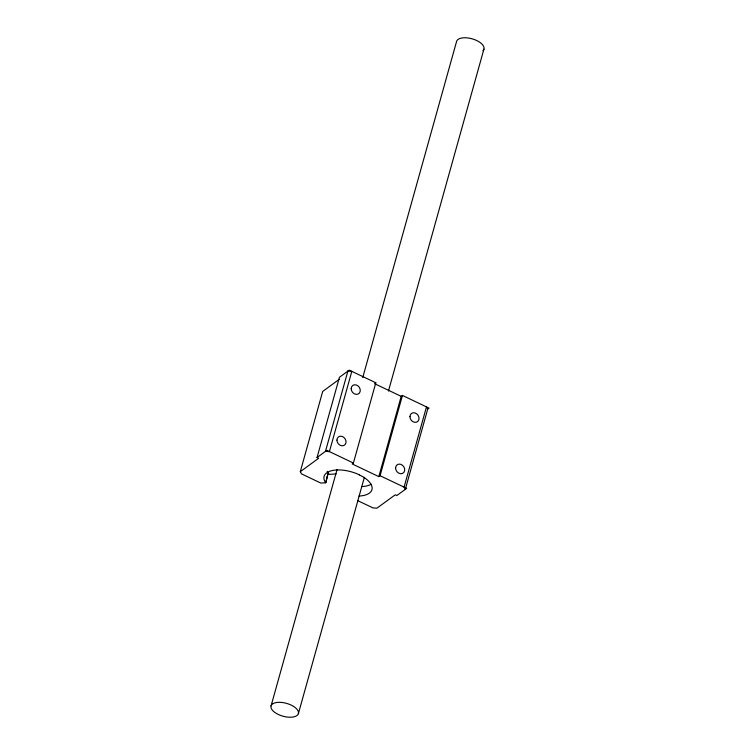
<?xml version="1.0" encoding="UTF-8"?>
<svg xmlns="http://www.w3.org/2000/svg" width="755" height="755" viewBox="0 0 755 755"><rect width="100%" height="100%" fill="white"/><g stroke="black" fill="none" stroke-linecap="round" stroke-linejoin="round"><path stroke-width="1.13" d="M327.189 471.299A24.84 11.665 15.6 0 0 328.123 472.998L325.764 482.775L320.847 483.077L301.528 473.895L300.301 471.677L322.696 391.439L339.184 379.369M300.301 471.677L318.61 458.294L317.034 457.539L339.439 377.283L349.235 370.12L375.82 382.776L353.406 463.032L352.17 463.938L378.831 476.622L380.067 475.716L402.443 395.441L429.057 408.115L427.698 409.106L405.614 488.23M325.764 482.775L328.123 472.998M271.073 705.887L337.041 469.601M362.74 377.585L456.624 41.327A14.203 6.663 15.6 0 1 473.998 39.411A14.203 6.663 15.6 0 1 482.955 50.632M298.376 713.673A14.203 6.663 15.6 0 0 279.595 702.31A14.203 6.663 15.6 0 0 276.207 713.352A14.203 6.663 15.6 0 0 298.376 713.673L364.354 477.386M388.457 391.052L483.927 49.113M378.831 476.622L401.198 396.347L402.443 395.441M375.82 382.776L374.584 383.682L401.198 396.347M317.034 457.539L326.839 450.367L353.406 463.032M325.481 482.454A24.84 11.665 15.6 0 1 331.464 470.733A24.84 11.665 15.6 0 1 357.898 474.159L359.295 474.81M336.173 473.923L329.331 474.357L328.397 473.309M380.067 475.716L406.662 488.362L396.856 495.535L395.28 494.78L376.962 508.162L373.017 507.926L357.766 500.659M359.229 474.857L363.259 476.952A24.84 11.665 15.6 0 1 358.927 496.044M427.698 409.106L426.481 406.888L404.076 487.135L405.303 489.363M371.215 484.238A24.84 11.665 15.6 0 1 361.57 486.588M347.876 371.111L325.471 451.367L329.416 451.603L351.821 371.347L347.876 371.111M395.601 468.024A5.106 4.228 53.8 0 0 402.406 473.47A5.106 4.228 53.8 0 0 402.472 465.259A5.106 4.228 53.8 0 0 395.601 468.024M336.938 440.099A5.106 4.228 53.9 0 0 343.742 445.544A5.106 4.228 53.9 0 0 343.799 437.343A5.106 4.228 53.9 0 0 336.938 440.099M351.179 388.674A5.106 4.228 53.9 0 0 357.974 394.119A5.106 4.228 53.9 0 0 358.04 385.918A5.106 4.228 53.9 0 0 351.179 388.674M409.946 416.647A5.106 4.228 53.8 0 0 416.751 422.092A5.106 4.228 53.8 0 0 416.807 413.891A5.106 4.228 53.8 0 0 409.946 416.647"/></g></svg>
